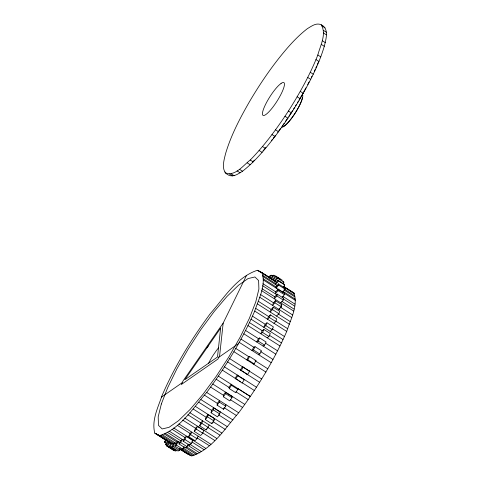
<?xml version="1.0" encoding="UTF-8"?>
<svg xmlns="http://www.w3.org/2000/svg" width="480" height="480" viewBox="0 0 480 480"><rect width="100%" height="100%" fill="white"/><g stroke="black" fill="none" stroke-linecap="round" stroke-linejoin="round"><path stroke-width="0.72" d="M278.034 289.056L275.766 291.888L275.382 293.856L278.004 290.598L278.034 289.056L284.436 293.13L284.4 294.666L282.216 297.384M225.648 173.262C235.692 176.13 243.24 165.312 250.242 160.014C264.792 145.2 277.062 128.358 288.426 111.03C299.724 93.198 310.062 74.676 317.826 55.008C320.232 45.57 326.838 34.206 321.222 24.756C316.122 22.44 311.526 26.22 307.326 28.692C300.138 34.266 293.754 40.71 287.778 47.55C273.372 64.14 260.904 82.344 249.732 101.244C240.138 117.912 231.048 135.114 225.576 153.63C223.95 160.332 220.44 171.36 228.636 175.164C233.742 177.48 238.332 173.694 242.532 171.228C249.726 165.654 256.11 159.204 262.08 152.37C276.492 135.774 288.954 117.57 300.126 98.676C309.72 82.008 318.81 64.806 324.288 46.29C325.908 39.582 329.418 28.56 321.222 24.756M217.122 405.186L217.296 403.344L219.492 400.56L219.342 402.126L217.122 405.186L223.524 409.26L225.738 406.194L225.888 404.634M223.524 409.26L223.638 408.03M223.17 323.1L219.648 355.53L217.908 359.082L181.272 384.534L183.012 380.982L223.17 323.1L246.498 275.484M277.134 294.108L274.8 296.844L274.416 298.818L276.876 295.932L277.134 294.108L283.53 298.176L283.272 300.006L280.818 302.892M211.08 412.782L213.294 409.878L213.72 407.724L211.56 410.37L211.08 412.782L217.476 416.856L219.696 413.952L220.116 411.798M275.406 300.678L273.48 302.784L272.544 305.382L274.902 302.82L275.406 300.678L281.808 304.752L281.298 306.888L278.94 309.456L279.408 308.154M205.344 419.574C210.708 413.388 207.378 412.62 205.344 419.574L211.74 423.648C212.856 423.63 216.018 416.484 213.702 419.646M211.74 423.648L212.07 422.448M273.264 307.236L271.092 309.426L270.162 312.012L272.532 309.63L273.264 307.236L279.66 311.31L278.934 313.698L276.564 316.086M199.68 425.85L200.67 422.898L202.668 420.846L201.828 423.342L199.68 425.85L206.082 429.918L208.23 427.416L209.064 424.914M206.082 429.918L206.478 428.742M154.782 433.146L159.696 435.642C180.546 428.742 192.888 408.138 206.694 392.418C225.498 367.092 242.088 340.02 254.718 311.07C258.618 298.86 266.364 285.528 261.912 272.562L257.394 270.27C236.436 277.212 224.058 297.954 210.204 313.764C191.364 339.168 174.738 366.33 162.12 395.376C158.13 407.394 151.386 420.174 154.782 433.146L169.326 442.398M179.466 448.848L186.78 453.504L191.688 456C212.538 449.106 224.88 428.496 238.686 412.776C257.496 387.45 274.08 360.378 286.716 331.428C290.616 319.218 298.356 305.886 293.904 292.92L283.548 286.332M270.36 314.868L268.542 316.518L267.516 319.212L269.406 317.502L270.36 314.868L276.762 318.942L275.808 321.57L273.918 323.286M194.262 431.412L196.338 429.15L197.472 426.186L195.486 428.232L194.262 431.412L200.658 435.48L202.734 433.218L203.874 430.254M266.988 322.788L265.17 324.246L263.76 327.276L265.83 325.626L266.988 322.788L273.39 326.862L272.226 329.694L270.156 331.344M188.64 436.638L190.038 433.41L191.73 432.09L190.614 434.67L188.64 436.638L195.042 440.706L197.01 438.744L198.132 436.164M263.904 329.472L262.164 330.69L260.754 333.72L262.584 332.448L263.904 329.472L270.306 333.546L268.986 336.516L267.15 337.794M183.084 441.138L184.914 439.524L186.528 436.14L184.848 437.442L183.084 441.138L189.48 445.212L191.31 443.598L192.924 440.208M189.48 445.212L190.068 443.982M259.704 337.962L258.438 338.652L256.626 341.94L258.21 341.076L259.704 337.962L266.106 342.036L264.606 345.15L263.022 346.008M178.974 443.91L180.618 440.688L182.286 439.44L180.666 442.596L178.974 443.91L185.37 447.984L187.068 446.67L188.358 444.144M255.084 346.71L253.728 347.19L251.928 350.454L253.422 349.932L255.084 346.71L261.486 350.778L259.824 354.006L258.33 354.522M174.828 446.028L176.346 445.08L178.254 441.588L176.994 442.068L174.828 446.028L181.224 450.102L182.742 449.148L184.176 446.538M181.224 450.102L181.842 448.968M248.562 356.556L246.744 359.856L247.758 359.808L254.16 363.876L255.978 360.576L249.582 356.508L248.562 356.556L235.77 348.414M247.758 359.808L249.582 356.508M171.642 446.97L172.986 446.352L175.026 442.818L173.766 443.298L171.642 446.97L178.038 451.044L179.382 450.426L180.336 448.776M268.848 277.464L269.808 275.814L271.146 275.208L272.892 276.318M269.388 278.244L271.146 275.208M243.24 367.11L242.412 366.732L240.348 370.008L241.278 370.446L243.24 367.11L249.642 371.184L247.68 374.52L246.744 374.082M270.756 278.7L272.724 275.478L273.87 275.226L276.192 276.702M168.822 446.97L171.18 443.118L171.93 443.502L169.962 446.718L168.822 446.97L175.218 451.044L176.358 450.792L169.962 446.718M271.512 279.078L273.87 275.226M235.752 379.038L237.81 375.714L237.258 375.024L235.14 378.276L242.148 383.112L244.206 379.782L243.612 379.056M167.628 446.088L169.938 442.488L169.188 442.104L166.692 445.986L173.094 450.06L174.024 450.162L167.628 446.088L166.692 445.986M275.994 276.21L273.498 280.092L272.748 279.708L275.058 276.108L275.994 276.21L282.39 280.284M229.284 388.584L231.426 385.314L231.12 384.258L228.924 387.336L229.284 388.584L235.686 392.658L237.828 389.382L237.522 388.332L250.32 396.468L218.328 376.116M165.432 444.498L167.58 441.288L168.342 441.672L166.188 444.882L165.432 444.498L167.178 445.608M274.71 280.704L276.762 277.668L277.482 278.118L275.196 281.496L274.71 280.704L261.912 272.562M283.116 283.314L283.878 282.192L276.762 277.668M223.416 396.816L225.606 393.63L225.51 392.13L223.32 395.196L223.416 396.816L229.812 400.89L232.002 397.698L231.906 396.198M206.928 347.868L208.362 345.792M277.86 280.146L278.352 280.938L275.694 284.676L275.502 283.464L277.86 280.146L284.256 284.214L284.754 285.006L283.236 287.148M166.146 443.316L164.448 441.846L165.954 439.704M164.982 442.572L166.44 440.502M278.352 283.89L278.592 285.048L276.24 288.174L276.048 286.95L278.352 283.89L284.748 287.958L284.994 289.122L282.642 292.242M280.842 305.802L281.808 304.752M161.388 397.176L182.142 382.758M218.778 357.306L238.368 343.698M254.964 360.63L255.978 360.576M253.146 363.93L254.16 363.876M248.874 370.824L249.642 371.184M290.706 291.294L291.942 291.924M292.692 292.308L293.904 292.92M283.164 281.742L283.878 282.192M322.056 25.98L325.044 27.876M323.472 30.402L326.46 32.298M323.376 32.934L326.364 34.83M322.314 40.716L325.302 42.618M321.3 44.388L324.288 46.29M317.826 55.008L320.814 56.91M315.954 59.568L318.942 61.47M310.308 72.294L313.296 74.196M307.716 77.436L310.704 79.338M300.282 91.404L303.27 93.306M297.138 96.774L300.126 98.676M288.426 111.03L291.414 112.932M284.946 116.262L287.934 118.164M275.544 129.84L278.532 131.742M271.968 134.574L274.956 136.476M262.524 146.544L265.512 148.446M259.092 150.468L262.08 152.37M250.242 160.014L253.23 161.916M247.194 162.852L250.182 164.748M239.544 169.326L242.532 171.228M237.084 170.88L240.072 172.782M231.156 173.844L234.144 175.746M229.452 174.018L232.44 175.92M224.814 172.038L226.008 172.8M277.356 277.446L280.266 279.294M277.968 277.962L279.132 278.7M278.352 280.938L284.754 285.006M259.95 271.566L275.244 281.202M283.41 286.494L292.086 291.918M258.714 270.936L261.756 272.874M262.398 273.354L276.942 282.606M283.422 286.734L294.39 293.712M257.958 270.552L261.006 272.49M283.86 287.034L285.684 288.198M278.592 285.048L284.994 289.122M262.704 275.316L275.502 283.464M284.34 289.086L294.702 295.674M262.896 276.534L277.44 285.786M283.92 289.914L294.888 296.892M263.25 278.802L276.048 286.95M283.056 291.408L295.248 299.16M263.442 280.026L295.44 300.39M278.004 290.598L284.4 294.666M262.968 283.746L275.766 291.888M282.774 296.346L294.96 304.104M262.584 285.714L277.128 294.966M282.996 298.704L294.576 306.072M276.876 295.932L283.272 300.006M262.002 288.702L274.8 296.844M281.808 301.308L294 309.06M261.618 290.676L293.616 311.034M274.902 302.82L281.298 306.888M260.682 294.636L273.48 302.784M280.488 307.242L292.674 314.994M259.746 297.24L291.738 317.598M272.532 309.63L278.934 313.698M258.294 301.284L271.092 309.426M278.1 313.884L290.286 321.642M257.364 303.87L289.356 324.228M255.744 308.376L268.542 316.518M275.55 320.976L287.742 328.734M269.406 317.502L275.808 321.57M254.718 311.07L286.716 331.428M252.372 316.104L265.17 324.246M272.178 328.704L284.364 336.462M265.83 325.626L272.226 329.694M250.962 319.134L282.954 339.492M249.366 322.542L262.164 330.69M269.172 335.148L281.364 342.9M262.584 332.448L268.986 336.516M247.956 325.578L279.948 345.936M245.64 330.51L258.438 338.652M265.446 343.11L277.632 350.868M258.21 341.076L264.606 345.15M243.828 333.792L275.82 354.15M240.93 339.048L253.728 347.19M260.736 351.648L272.922 359.406M253.422 349.932L259.824 354.006M239.136 342.306L271.128 362.664M255.57 361.014L267.762 368.772M233.946 351.714L265.938 372.072M229.614 358.59L261.606 378.948M241.278 370.446L247.68 374.52M227.55 361.866L259.542 382.224M224.418 366.84L256.41 387.198M237.81 375.714L244.206 379.782M222.342 370.134L235.14 378.276M236.886 379.386L238.05 380.13M239.214 380.868L240.378 381.606M242.148 382.734L254.334 390.492M231.426 385.314L237.828 389.382M216.126 379.194L228.924 387.336M235.932 391.8L248.124 399.552M212.712 383.982L244.704 404.34M225.528 392.256L231.924 396.324M225.606 393.63L232.002 397.698M210.522 387.048L223.32 395.196M230.328 399.654L242.514 407.406M206.694 392.418L238.686 412.776M219.342 402.126L225.738 406.194M204.504 395.202L217.296 403.344M224.31 407.802L236.496 415.56M200.922 399.582L232.914 419.94M213.69 407.892L220.092 411.96M213.294 409.878L219.696 413.952M198.762 402.228L211.56 410.37M218.568 414.834L230.754 422.586M195.378 406.368L227.37 426.726M208.152 414.606L214.554 418.68M207.54 416.856L213.936 420.924M193.2 409.032L205.998 417.174M213.006 421.632L225.192 429.39M189.87 412.698L221.862 433.056M201.828 423.342L208.23 427.416M187.872 414.756L200.67 422.898M207.678 427.356L219.864 435.114M184.68 418.038L216.672 438.402M197.382 426.444L203.778 430.518M182.688 420.09L195.486 428.232M202.494 432.69L214.68 440.448M196.338 429.15L202.734 433.218M178.932 423.948L210.93 444.306M177.24 425.262L190.038 433.41M197.046 437.868L209.232 445.62M190.614 434.67L197.01 438.744M173.73 427.992L205.722 448.35M186.384 436.446L192.786 440.52M172.05 429.3L184.848 437.442M191.856 441.906L204.042 449.658M184.914 439.524L191.31 443.598M169.488 431.292L184.032 440.55M189.9 444.288L201.48 451.656M167.82 432.546L180.618 440.688M187.626 445.146L199.818 452.904M180.666 442.596L187.068 446.67M165.456 433.446L180 442.698M186.48 446.826L197.448 453.804M178.134 441.81L179.88 442.92M164.196 433.926L176.994 442.068M185.22 447.306L196.188 454.284M162.228 434.676L176.19 443.562M183.252 448.056L194.226 455.034M174.894 443.052L176.64 444.162M160.968 435.156L173.766 443.298M182.598 448.926L192.96 455.514M176.346 445.08L182.742 449.148M159.132 435.354L173.676 444.612M181.38 449.508L191.13 455.712M158.382 434.97L172.344 443.856M181.23 449.514L190.374 455.334M156.396 433.962L171.102 443.226M179.856 448.89L189.138 454.704M155.544 433.53L170.67 443.154M179.616 448.848L187.536 453.888M165.552 440.112L164.388 439.374L164.082 438.306M169.728 442.824L170.892 443.562M172.986 446.352L179.382 450.426M164.448 441.846L165.606 442.584M166.188 444.882L167.352 445.62M208.488 363.474A19.422 4.2 -57.5 0 1 213.366 354.936L216.234 350.802A19.422 4.2 -57.5 0 1 218.67 347.682M318.09 62.73A87.006 18.822 -57.5 0 1 317.274 64.674M316.704 65.988A87.006 18.822 -57.5 0 1 315.822 67.986M315.21 69.336A87.006 18.822 -57.5 0 1 314.268 71.382M311.952 76.224A87.006 18.822 -57.5 0 1 311.334 77.478M309.066 81.96A87.006 18.822 -57.5 0 1 307.704 84.57M305.946 87.864A87.006 18.822 -57.5 0 1 303.756 91.842M303.012 93.168A87.006 18.822 -57.5 0 1 298.986 100.128M298.242 101.382A87.006 18.822 -57.5 0 1 297.486 102.636M296.346 104.526A87.006 18.822 -57.5 0 1 295.578 105.78M294.414 107.664A87.006 18.822 -57.5 0 1 293.628 108.912M292.452 110.778A87.006 18.822 -57.5 0 1 291.666 112.014M290.874 113.244A87.006 18.822 -57.5 0 1 288.846 116.352M287.598 118.236A87.006 18.822 -57.5 0 1 285.486 121.368M284.208 123.234A87.006 18.822 -57.5 0 1 282.492 125.7M280.344 128.736A87.006 18.822 -57.5 0 1 277.776 132.276M275.514 135.312A87.006 18.822 -57.5 0 1 273.21 138.348M272.286 139.542A87.006 18.822 -57.5 0 1 271.362 140.724M265.884 147.486A87.006 18.822 -57.5 0 1 262.998 150.87M254.454 160.128A87.006 18.822 -57.5 0 1 252.564 162M302.406 97.68A19.032 4.116 -57.5 0 1 289.896 120.36M289.44 120.918A19.032 4.116 -57.5 0 1 282.936 126.72M302.364 94.422A19.422 4.2 -57.5 0 1 294.828 113.706A19.422 4.2 -57.5 0 1 281.196 126.942M220.632 328.11L217.494 357.024L184.824 379.722L220.632 328.11M161.34 403.986L158.19 416.85L158.478 425.364L162.174 428.94L169.032 427.338L178.584 420.666L190.176 409.386L203.022 394.254L216.24 376.308L228.936 356.772L240.246 336.978L249.39 318.27L255.756 301.926L258.9 289.062L258.612 280.548L254.916 276.972L248.058 278.574L238.512 285.24L226.914 296.526L214.074 311.658L200.85 329.604L188.154 349.14L176.85 368.934L167.7 387.642L161.34 403.986M281.076 83.412L278.76 85.374A19.422 4.2 -57.5 0 0 262.452 113.256A19.422 4.2 -57.5 0 0 277.392 100.608A19.422 4.2 -57.5 0 0 281.076 83.412"/></g></svg>
